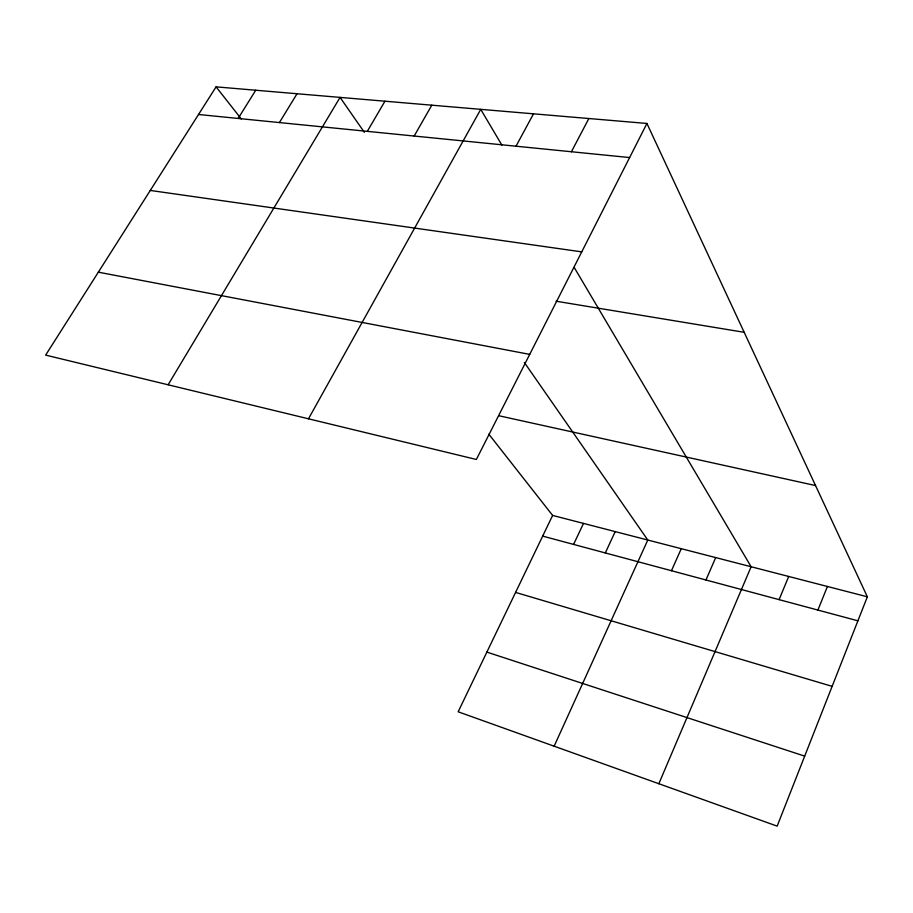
<?xml version="1.0" encoding="UTF-8"?>
<svg xmlns="http://www.w3.org/2000/svg" width="913" height="913" viewBox="0 0 913 913"><rect width="100%" height="100%" fill="white"/><g stroke="black" fill="none" stroke-linecap="round" stroke-linejoin="round"><path stroke-width="1.37" d="M646.929 123.46L476.358 459.479L45.65 355.111L216.084 86.861L646.929 123.46L867.35 596.805L777.157 826.139L458.155 711.786L552.627 515.423L488.832 434.189M817.9 610.067L827.429 586.477M779.086 599.636L788.706 576.468M658.844 783.731L751.125 566.756L574.151 267.361M705.954 579.983L715.701 557.592M671.466 570.716L681.269 548.69M554.145 746.195L647.785 540.028L524.336 362.45M605.319 552.936L615.202 531.606M573.581 544.41L583.498 523.411M571.412 151.741L588.851 118.53M515.993 146.206L533.512 113.828M308.491 418.805L480.729 109.343L501.853 145.064M414.171 136.037L431.792 105.189M367.311 131.358L384.944 101.206M168.118 384.784L340.07 97.394L364.355 132.328M279.412 122.57L297.045 93.731M238.145 118.45L255.743 90.227M198.52 114.49L629.616 157.561M150.268 190.44L581.741 251.874M556.063 301.21L744.186 332.309M98.342 272.177L529.7 354.381M498.658 415.7L815.549 485.556M552.627 515.423L867.35 596.805M542.676 536.114L857.912 620.817M515.594 592.411L832.131 686.348M486.869 652.11L804.695 756.124M216.084 86.861L241.283 118.941"/></g></svg>
